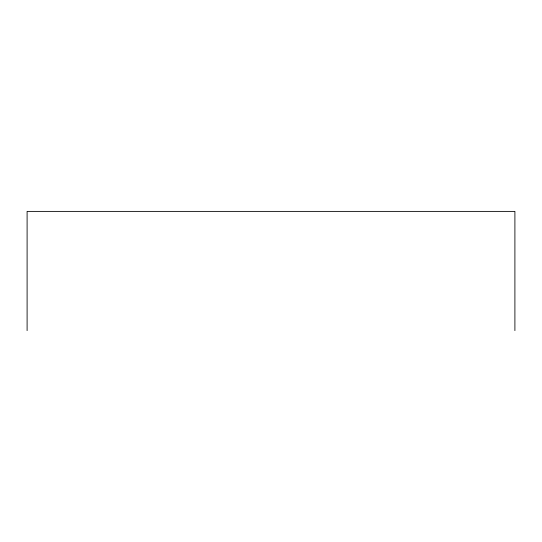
<?xml version="1.0" encoding="UTF-8"?>
<svg xmlns="http://www.w3.org/2000/svg" width="542" height="542" viewBox="0 0 542 542"><rect width="100%" height="100%" fill="white"/><g stroke="black" fill="none" stroke-linecap="round" stroke-linejoin="round"><path stroke-width="0.81" d="M514.9 330.606L514.9 211.394L27.1 211.394L27.1 330.606"/></g></svg>
